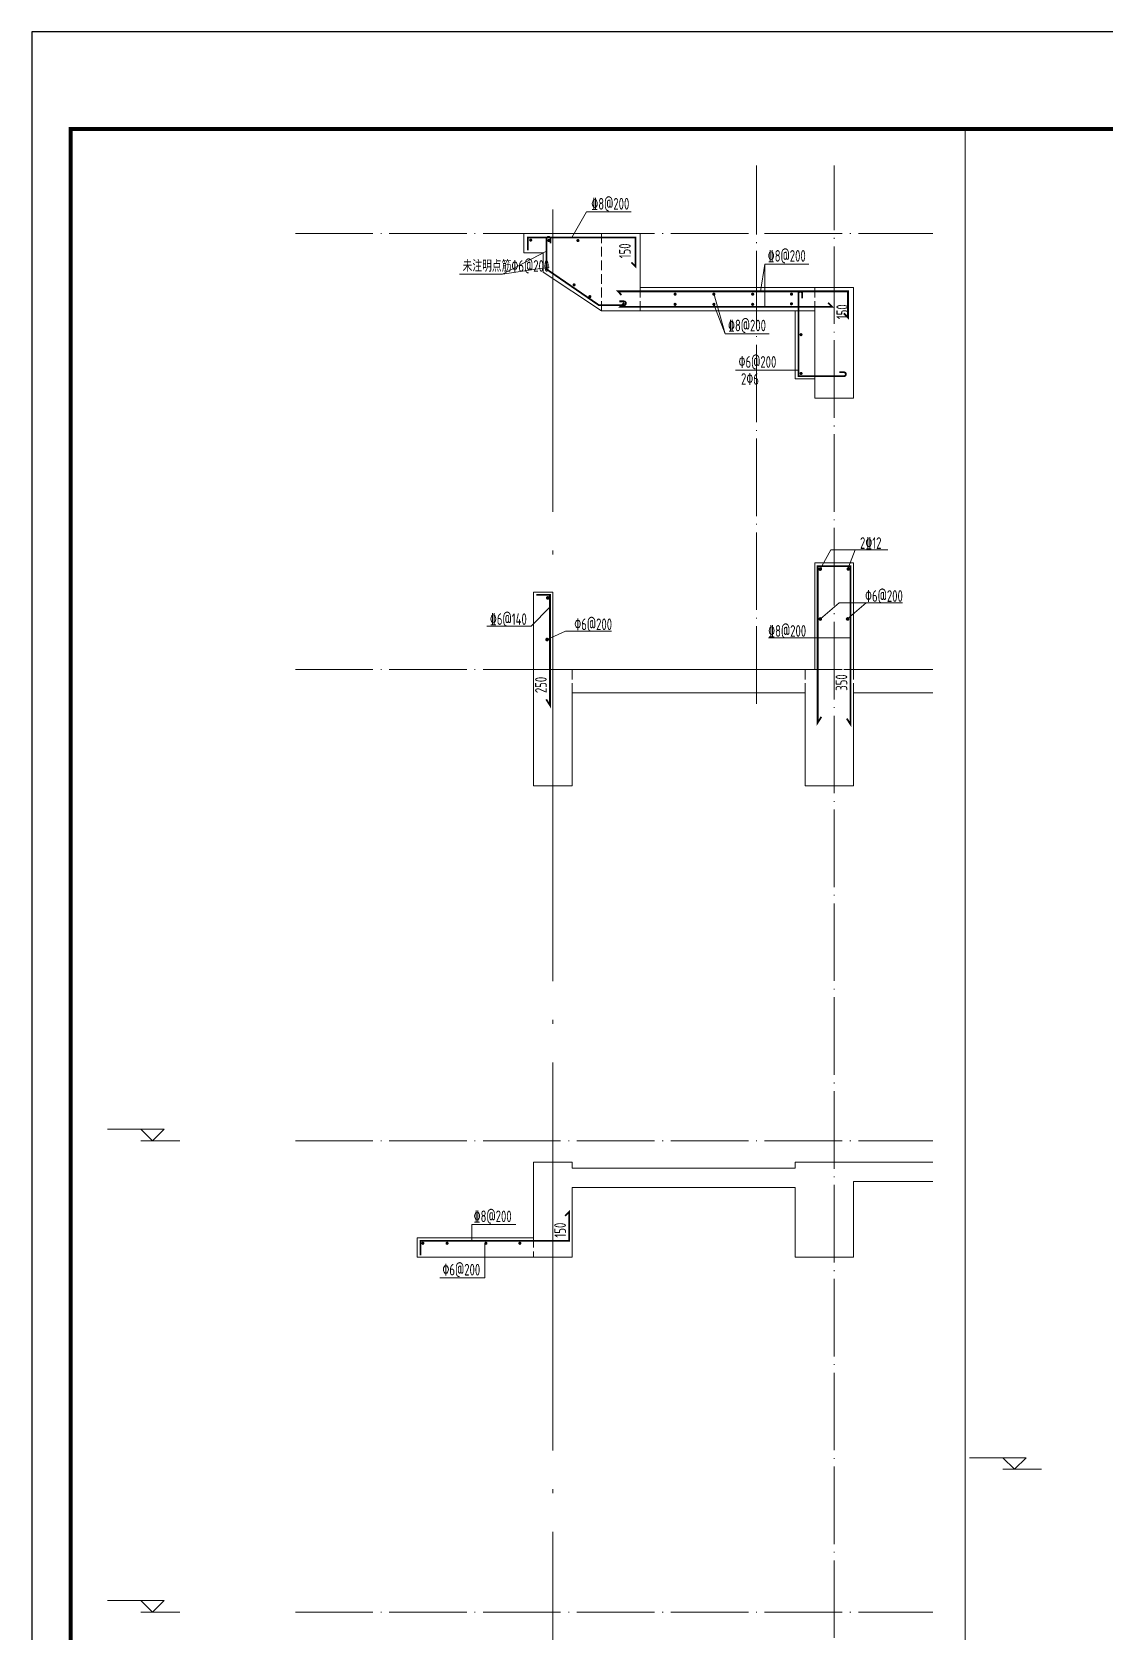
# Model space of a CAD drawing. Extents: x -129922 to 1190196, y -520662 to 139923.
# Drawn here: x 50947 to 56476, y -289168 to -280922 of the extents above; entities that cross this region are included whole.
import ezdxf
from ezdxf.enums import TextEntityAlignment as Align

# ---------------------------------------------------------------- set-up
doc = ezdxf.new("R2010")
doc.units = 0
doc.header["$LTSCALE"] = 1000
doc.header["$MEASUREMENT"] = 0
doc.linetypes.add('DASH', pattern=[0.35, 0.25, -0.1])
doc.linetypes.add('DOTE', pattern=[2.42, 2, -0.2, 0.02, -0.2])
for name, color, linetype, lineweight in [('S-墙柱-REIN', 1, 'Continuous', 20), ('S-大样-HATCH', 251, 'Continuous', 9), ('S-大样-REIN', 1, 'Continuous', 20), ('S-大样-实线', 2, 'Continuous', 20), ('S-大样-标高', 3, 'Continuous', 20), ('S-大样-虚线', 4, 'DASH', 20), ('S-板-BEAM', 4, 'DASH', 20), ('S-轴网-轴线', 1, 'DOTE', 9), ('S-通用-TEXT', 7, 'Continuous', 20)]:
    doc.layers.add(name, color=color, linetype=linetype, lineweight=lineweight)
doc.layers.add('Y-云图图框', color=7, linetype='Continuous')
doc.styles.add('_YT_Name', font='', dxfattribs={"width": 0.8})
doc.styles.add('_YT_Sign_Text', font='ros.shx', dxfattribs={"width": 0.8, "bigfont": 'hztxt.shx'})
doc.styles.get("Standard").update_dxf_attribs({"font": 'gbenor.shx', "bigfont": 'gbcbig.shx'})
doc.styles.add('TSSD_Rein', font='tssdeng.shx', dxfattribs={"width": 0.7, "bigfont": 'hztxt.shx'})
doc.styles.get('_YT_Name').set_extended_font_data('SimHei')

# ---------------------------------------------------------------- blocks, each defined once
blk = doc.blocks.new('ECMCTK_A1_竖_单行图名--0')
at = {"color": 4}
blk.add_lwpolyline([(0, 0), (594, 0), (594, 841), (0, 841)], close=True, dxfattribs=at)
at = {"const_width": 1}
blk.add_lwpolyline([(10, 10), (584, 10), (584, 816), (10, 816)], close=True, dxfattribs=at)
at = {"color": 80, "flags": 3}
for tag, height, p in [('YTHQINS', 3, (593.31, 817.5)), ('ECMCKEY', 3, (440.09, 590.57)), ('YTTQINS', 3.75, (595.35, 11.88)), ('YTFRAME', 3, (375.97, 4.92)), ('YTBARCODE_T1', 3, (493.74, 4.57))]:
    blk.add_attdef(tag, text='', height=height, dxfattribs=at).set_placement(p, align=Align.MIDDLE_CENTER)
for tag, height, style, width, p in [('设计单位', 6, '_YT_Name', 0.8, (376.75, 38.6)), ('证书编号', 4, '_YT_Sign_Text', 0.8, (461.87, 43.81)), ('审查批准号', 4, '_YT_Sign_Text', 0.8, (514.06, 43.81)), ('工程号', 4, '_YT_Sign_Text', 0.5, (557.08, 44.12)), ('建设单位', 4, '_YT_Sign_Text', 0.8, (487.96, 36.11)), ('阶段', 4, '_YT_Sign_Text', 0.8, (557.08, 35.81)), ('项目号', 4, '_YT_Sign_Text', 0.5, (575.08, 33.72)), ('项目名称', 4, '_YT_Sign_Text', 0.8, (487.96, 28.11)), ('专业', 4, '_YT_Sign_Text', 0.8, (557.08, 27.31)), ('图纸编号', 4, '_YT_Sign_Text', 0.5, (556.93, 19.36)), ('图纸名称', 4.5, '_YT_Name', 0.8, (488.39, 15.06)), ('版本号', 4, '_YT_Sign_Text', 0.8, (575.08, 13)), ('出图比例', 4.2, '_YT_Sign_Text', 0.8, (434.82, 11.78)), ('日期', 4, '_YT_Sign_Text', 0.5, (556.88, 12.13))]:
    blk.add_attdef(tag, text='', height=height, dxfattribs=dict(style=style, width=width)).set_placement(p, align=Align.CENTER)
at = {"style": '_YT_Sign_Text', "width": 0.8, "flags": 3}
for tag, p, height in [('{审定人}', (358.87, 26.45), 6.24), ('{校对人}', (411.35, 26.53), 6.24), ('[审定人]', (343.95, 27.81), 4.1), ('[校对人]', (395.23, 27.82), 4.1), ('{审核人}', (359.98, 18.44), 6.24), ('{设计人}', (411.48, 18.54), 6.24), ('[审核人]', (344.01, 19.76), 4.1), ('[设计人]', (395.47, 20.21), 4.1), ('[项目负责人]', (343.78, 12.01), 4.1), ('{项目负责人}', (361.28, 10.72), 6.24), ('{专业负责人}', (411.58, 10.36), 6.24), ('[专业负责人]', (395.74, 11.77), 4.1)]:
    blk.add_attdef(tag, p, '', height=height, dxfattribs=at)
at = {"color": 80, "flags": 3}
for tag, p in [('YTBZSIT', (10, 10)), ('EXT_TK_LEFT', (10, 10)), ('YTQRCODE', (304.56, 12.07))]:
    blk.add_attdef(tag, p, '', height=3, dxfattribs=at)
blk = doc.blocks.new('20191015.22152046')
at = {"layer": 'S-墙柱-REIN', "ltscale": 0.2, "const_width": 9}
blk.add_lwpolyline([(253.6, 570), (324.8, 570), (324.8, 0), (305.4, 30.4)], dxfattribs=at)
at = {"layer": 'S-大样-REIN', "const_width": 9.5}
for points in [[(309, 553.6, 1), (318.5, 553.6, 1)], [(305.1, 339, 1), (314.6, 339, 1)]]:
    blk.add_lwpolyline(points, format="xyb", close=True, dxfattribs=at)
at = {"layer": 'S-大样-虚线', "ltscale": 0.2}
for points in [[(340, 183.7), (240, 183.7)], [(440, 63.7), (440, 183.7)]]:
    blk.add_lwpolyline(points, dxfattribs=at)
at = {"layer": 'S-通用-TEXT'}
for p, q in [((227.1, 408.3), (324.8, 506.5)), ((0, 408.3), (227.1, 408.3))]:
    blk.add_line(p, q, dxfattribs=at)
blk.add_lwpolyline([(309.8, 339), (404.5, 382.2), (642.9, 382.2)], dxfattribs=at)
at = {"layer": 'S-通用-TEXT', "style": 'TSSD_Rein', "width": 0.7}
for s, p in [('\x846@140', (15, 414.2, 0)), ('\x826@200', (450.1, 387.6, 0))]:
    blk.add_text(s, height=60, dxfattribs=at).set_placement(p)
blk.add_text('250', height=60, rotation=90, dxfattribs=at).set_placement((308, 62.8))
blk = doc.blocks.new('20180119.17033550')
at = {"layer": 'S-墙柱-REIN', "const_width": 9, "elevation": 0}
blk.add_lwpolyline([(50, 116.5), (50, 190.4), (816.9, 190.5), (816.9, 340.4), (795.7, 319.2)], dxfattribs=at)
at = {"layer": 'S-墙柱-REIN', "const_width": 8, "elevation": 0}
for points in [[(66.5, 178.2, 1), (58.5, 178.2, 1)], [(191.5, 178.2, 1), (183.5, 178.2, 1)], [(391.5, 178.2, 1), (383.5, 178.2, 1)], [(566.7, 178.2, 1), (558.7, 178.2, 1)]]:
    blk.add_lwpolyline(points, format="xyb", close=True, dxfattribs=at)
at = {"layer": 'S-板-BEAM', "ltscale": 0.2}
blk.add_line((633.2, 206.5), (633.2, 106.5), dxfattribs=at)
at = {"layer": 'S-通用-TEXT', "elevation": 0}
for points in [[(541.7, 275.2), (314.5, 275.2), (314.5, 190.4)], [(149.4, 0), (382.2, 0), (382.2, 178.2)]]:
    blk.add_lwpolyline(points, dxfattribs=at)
at = {"layer": 'S-通用-TEXT', "style": 'TSSD_Rein', "width": 0.7}
for s, p in [('\x848@200', (324.2, 287.3, 0)), ('\x826@200', (163.3, 12.1, 0))]:
    blk.add_text(s, height=60, dxfattribs=at).set_placement(p)
blk.add_text('150', height=60, rotation=90, dxfattribs=at).set_placement((800.4, 208, 0))
blk = doc.blocks.new('20191015.20330114')
at = {"layer": 'S-墙柱-REIN', "const_width": 9}
for points in [[(885.6, 367.6), (906.8, 346.4), (906.8, 496.4), (351.3, 496.4), (351.3, 429.8)], [(1981.5, 104.7), (2002.7, 83.5), (2002.7, 218.3), (817.2, 218.3), (834.5, 199)], [(849.7, 159.4), (828.5, 138.2), (1921.9, 138.2), (1900.7, 159.4)]]:
    blk.add_lwpolyline(points, dxfattribs=at)
for points in [[(468.4, 465.3), (468.4, 489.3, 1), (448.4, 489.3), (448.4, 332.4), (718.8, 146.6), (847.5, 146.6, 1), (847.5, 166.6), (823.5, 166.6)], [(1767.1, 182.7), (1767.1, 206.7, 1), (1747.1, 206.7), (1747.1, -219.1), (1982, -219.1, 1), (1982, -199.1), (1958, -199.1)]]:
    blk.add_lwpolyline(points, format="xyb", dxfattribs=at)
at = {"layer": 'S-墙柱-REIN', "const_width": 8}
for points in [[(370.6, 482.7, 1), (362.6, 482.7, 1)], [(464.3, 480.3, 1), (456.3, 480.3, 1)], [(614.3, 480.3, 1), (606.3, 480.3, 1)], [(594.3, 251.7, 1), (586.3, 251.7, 1)], [(675.7, 191, 1), (667.7, 191, 1)], [(1115.2, 203.7, 1), (1107.2, 203.7, 1)], [(1315.2, 203.7, 1), (1307.2, 203.7, 1)], [(1515.2, 203.7, 1), (1507.2, 203.7, 1)], [(1715.2, 203.7, 1), (1707.2, 203.7, 1)], [(1715.2, 203.7, 1), (1707.2, 203.7, 1)], [(1115.2, 151.2, 1), (1107.2, 151.2, 1)], [(1315.2, 151.2, 1), (1307.2, 151.2, 1)], [(1515.2, 151.2, 1), (1507.2, 151.2, 1)], [(1715.2, 154.2, 1), (1707.2, 154.2, 1)], [(1715.2, 154.2, 1), (1707.2, 154.2, 1)], [(1764.6, -5.2, 1), (1756.6, -5.2, 1)], [(1764.6, -205.2, 1), (1756.6, -205.2, 1)]]:
    blk.add_lwpolyline(points, format="xyb", close=True, dxfattribs=at)
at = {"layer": 'S-大样-实线', "ltscale": 0.5}
for p, q in [((1731.2, -232.7), (1731.2, 117.3)), ((1831.2, -232.7), (1731.2, -232.7))]:
    blk.add_line(p, q, dxfattribs=at)
blk.add_lwpolyline([(2031.2, 237.3), (931.2, 237.3), (931.2, 517.3), (331.2, 517.3), (331.2, 417.3), (431.2, 417.3), (431.2, 317.3), (731.2, 117.3), (1831.2, 117.3)], dxfattribs=at)
at = {"layer": 'S-板-BEAM', "ltscale": 0.2}
for points in [[(731.2, 517.3), (731.2, 117.3)], [(931.2, 237.3), (931.2, 117.3)], [(1831.2, 237.3), (1831.2, 117.3)]]:
    blk.add_lwpolyline(points, dxfattribs=at)
at = {"layer": 'S-通用-TEXT'}
for p, q in [((1573.8, 359.1), (1551.8, 218.3)), ((1573.8, 359.1), (1800.8, 359.1)), ((1368.8, 0), (1311.2, 207.7)), ((1368.8, 0), (1595.8, 0)), ((1423.4, -187.7), (1747.1, -187.7))]:
    blk.add_line(p, q, dxfattribs=at)
for points in [[(653.6, 627.6), (579.4, 496.4)], [(653.6, 627.6), (884.8, 627.6)], [(0, 307.2), (221, 307.2), (448.4, 426.1)], [(221, 307.2), (461.7, 343.5)], [(1573.8, 359.1), (1573.8, 138.2)], [(1311.2, 151.2), (1368.8, 0)]]:
    blk.add_lwpolyline(points, dxfattribs=at)
at = {"layer": 'S-通用-TEXT', "style": 'TSSD_Rein', "width": 0.7}
for s, p in [('\x848@200', (679, 639.7)), ('\x848@200', (1588.8, 371.2)), ('未注明点筋\x826@200', (15.2, 319.3)), ('\x848@200', (1383.8, 12.1)), ('\x826@200', (1438.4, -175.7)), ('2\x826', (1451.2, -263.7))]:
    blk.add_text(s, height=60, dxfattribs=at).set_placement(p)
for p in [(882.3, 388.7), (2003, 74.7)]:
    blk.add_text('150', height=60, rotation=90, dxfattribs=at).set_placement(p)

msp = doc.modelspace()

# ---------------------------------------------------------------- linework, layer by layer
at = {"layer": 'S-墙柱-REIN', "ltscale": 0.2, "const_width": 9}
for points in [[(55169.4, -283677.5), (54998.9, -283677.5), (54998.9, -284484.2), (55018.3, -284453.8)], [(55044.1, -283677.4), (55168.5, -283677.4), (55168.5, -284493.1), (55149.1, -284462.7)]]:
    msp.add_lwpolyline(points, dxfattribs=at)
at = {"layer": 'S-大样-HATCH', "ltscale": 0.5}
msp.add_line((55759.3, -281421.8), (55759.3, -297542.2), dxfattribs=at)
at = {"layer": 'S-大样-REIN', "const_width": 9.5}
for points in [[(55007.5, -283691.9, 1), (55017, -283691.9, 1)], [(55152.7, -283691.3, 1), (55162.2, -283691.3, 1)], [(55007.6, -283949.4, 1), (55017.1, -283949.4, 1)], [(55148.8, -283949.4, 1), (55158.3, -283949.4, 1)]]:
    msp.add_lwpolyline(points, format="xyb", close=True, dxfattribs=at)
at = {"layer": 'S-大样-实线', "ltscale": 0.5}
for p, q in [((55183.7, -282810.6), (55183.7, -282240.6)), ((54983.7, -282360.6), (54983.7, -282810.6)), ((54983.7, -282810.6), (55183.7, -282810.6)), ((55183.7, -284210.6), (55183.7, -283704.2)), ((53533.7, -283810.6), (53633.7, -283810.6)), ((53533.7, -284810.6), (53533.7, -283810.6)), ((53633.7, -284210.6), (53633.7, -283810.6)), ((53633.7, -284210.6), (54983.7, -284210.6)), ((55183.7, -284210.6), (55593.6, -284210.6)), ((53733.7, -284330.6), (54933.7, -284330.6)), ((53733.7, -284810.6), (53733.7, -284330.6)), ((55183.7, -284330.6), (55593.6, -284330.6)), ((53533.7, -284810.6), (53733.7, -284810.6)), ((53533.7, -287140.6), (53533.7, -286750.6)), ((53533.7, -286750.6), (53733.7, -286750.6)), ((53733.7, -286780.6), (53733.7, -286750.6)), ((53733.7, -286780.6), (54883.7, -286780.6)), ((54883.7, -286750.6), (54883.7, -286780.6)), ((54883.7, -286750.6), (55593.6, -286750.6)), ((53733.7, -287240.6), (53733.7, -286880.6)), ((53733.7, -286880.6), (54883.7, -286880.6)), ((55183.7, -286850.6), (55593.6, -286850.6)), ((52933.7, -287140.6), (53533.7, -287140.6)), ((52933.7, -287240.6), (52933.7, -287140.6)), ((52933.7, -287240.6), (53733.7, -287240.6))]:
    msp.add_line(p, q, dxfattribs=at)
at = {"layer": 'S-大样-实线'}
msp.add_lwpolyline([(54983.7, -284210.6), (54983.7, -283710.6), (54983.7, -283660.6), (55033.7, -283660.6), (55183.7, -283660.6), (55183.7, -284210.6)], dxfattribs=at)
at = {"layer": 'S-大样-实线', "ltscale": 0.5}
for points in [[(54983.7, -283681.6), (54983.7, -284210.6)], [(54933.7, -284330.6), (54933.7, -284810.6), (55183.7, -284810.6), (55183.7, -284330.6)], [(54883.7, -286880.6), (54883.7, -287240.6), (55183.7, -287240.6), (55183.7, -286850.6)]]:
    msp.add_lwpolyline(points, dxfattribs=at)
at = {"layer": 'S-大样-标高'}
for p, q in [((51629.3, -286580.6), (51337.1, -286580.6)), ((51569.3, -286640.6), (51509.3, -286580.6)), ((51569.3, -286640.6), (51629.3, -286580.6)), ((51709.3, -286640.6), (51509.3, -286640.6)), ((56073.7, -288274.5), (55781.5, -288274.5)), ((56013.7, -288334.5), (55953.7, -288274.5)), ((56013.7, -288334.5), (56073.7, -288274.5)), ((56153.7, -288334.5), (55953.7, -288334.5)), ((51629.3, -289010.6), (51337.1, -289010.6)), ((51569.3, -289070.6), (51509.3, -289010.6)), ((51569.3, -289070.6), (51629.3, -289010.6)), ((51709.3, -289070.6), (51509.3, -289070.6))]:
    msp.add_line(p, q, dxfattribs=at)
at = {"layer": 'S-大样-虚线', "ltscale": 0.2}
for points in [[(54933.7, -284330.6), (54933.7, -284210.6)], [(55183.7, -284330.6), (55183.7, -284210.6), (54983.7, -284210.6)], [(55183.7, -284330.6), (55183.7, -284210.6)]]:
    msp.add_lwpolyline(points, dxfattribs=at)
at = {"layer": 'S-轴网-轴线', "ltscale": 0.2}
for p, q in [((54683.7, -284386.9), (54683.7, -281609.9)), ((55083.7, -295496.1), (55083.7, -281609.9)), ((52305.4, -281960.6), (55593.6, -281960.6)), ((53929.2, -282360.6), (53883.7, -282360.6)), ((52305.4, -284210.6), (55593.6, -284210.6)), ((52305.4, -286640.6), (55593.6, -286640.6)), ((52305.4, -289070.6), (55593.6, -289070.6))]:
    msp.add_line(p, q, dxfattribs=at)
at = {"layer": 'S-轴网-轴线'}
msp.add_lwpolyline([(53633.7, -295496.6), (53633.7, -281837.4)], dxfattribs=at)
at = {"layer": 'S-通用-TEXT'}
for p, q in [((55012.3, -283691.9), (55066.3, -283593.2)), ((55066.3, -283593.2), (55361.1, -283593.2)), ((55157.4, -283681.4), (55191.6, -283593.2)), ((55014.3, -283949.4), (55109, -283866.4)), ((55109, -283866.4), (55436.1, -283866.4)), ((55153.6, -283949.4), (55248.3, -283866.4)), ((54745.6, -284046.9), (55168.5, -284046.9))]:
    msp.add_line(p, q, dxfattribs=at)

# ---------------------------------------------------------------- block references
at = {"layer": 'S-墙柱-REIN'}
for name, p in [('20191015.20330114', (53152.5, -282478)), ('20180119.17033550', (52900.5, -287347.1))]:
    msp.add_blockref(name, p, dxfattribs=at)
at = {"layer": 'S-墙柱-REIN', "ltscale": 0.2}
msp.add_blockref('20191015.22152046', (53293.7, -284394.3), dxfattribs=at)
at = {"layer": 'Y-云图图框', "xscale": 20, "yscale": 20, "zscale": 20}
msp.add_blockref('ECMCTK_A1_竖_单行图名--0', (50947.3, -297742.2), dxfattribs=at)

# ---------------------------------------------------------------- texts
at = {"layer": 'S-通用-TEXT', "style": 'TSSD_Rein', "width": 0.7}
for s, p in [('2\x8412', (55217.3, -283587.8, 0)), ('\x826@200', (55243.3, -283860.9, 0)), ('\x848@200', (54743.4, -284041, 0))]:
    msp.add_text(s, height=60, dxfattribs=at).set_placement(p)
msp.add_text('350', height=60, rotation=90, dxfattribs=at).set_placement((55151.7, -284319.5))

doc.saveas('drawing.dxf')
